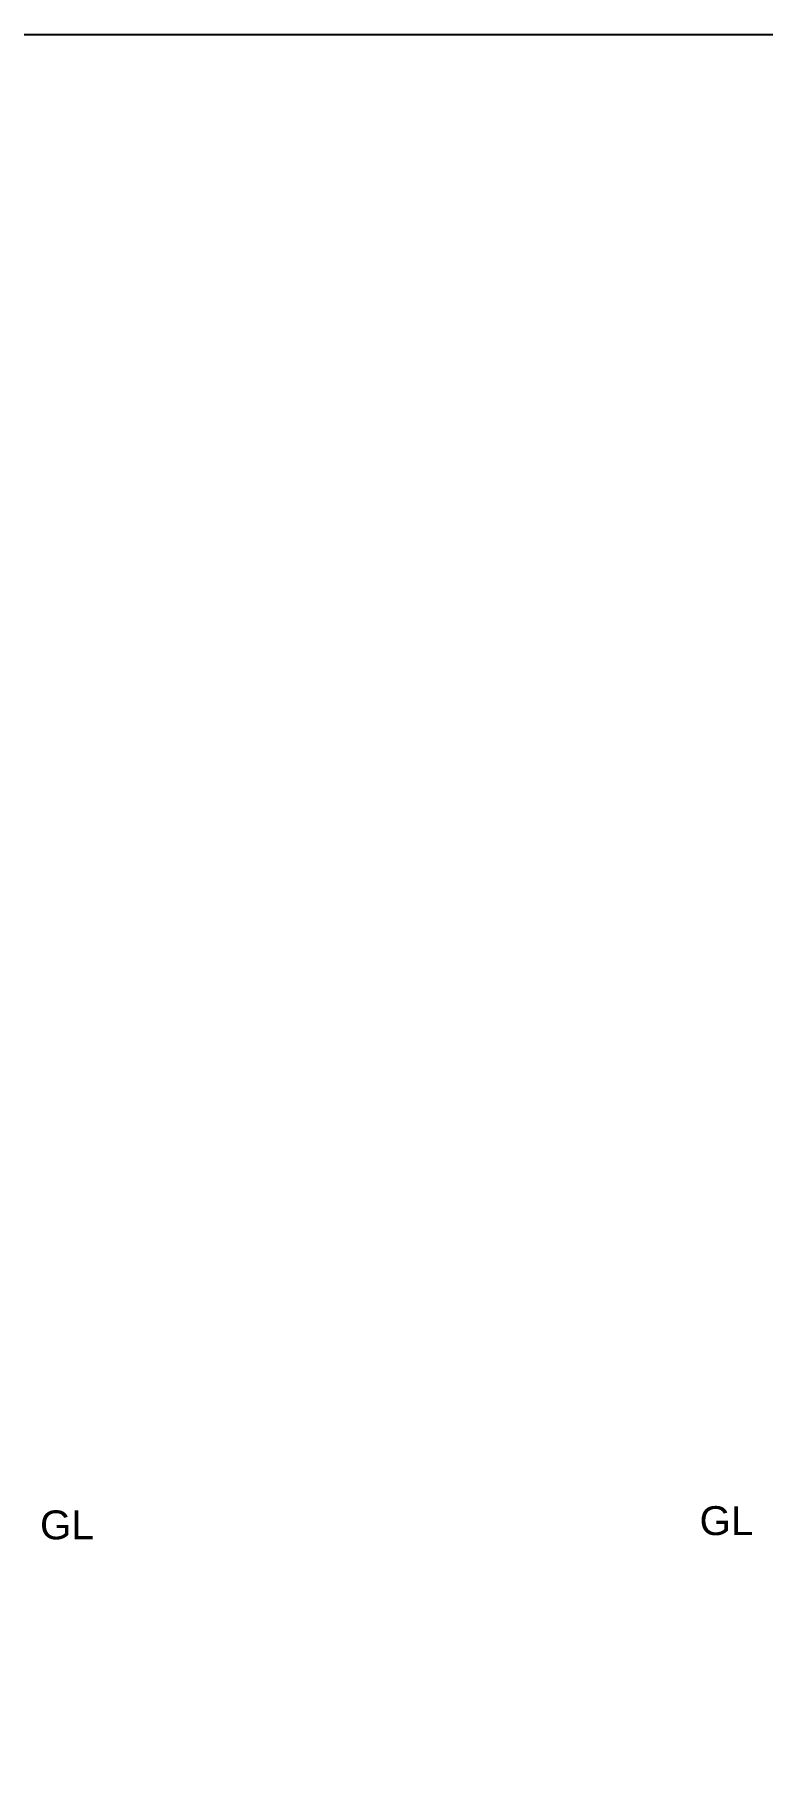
# Model space of a CAD drawing. Header units: inches. Extents: x 13 to 70.9, y 5.3 to 44.5.
# Drawn here: x 31.27 to 36.31, y 32.56 to 44.52 of the extents above; entities that cross this region are included whole.
import ezdxf

# ---------------------------------------------------------------- set-up
doc = ezdxf.new("R2010")
doc.units = ezdxf.units.IN
doc.header["$MEASUREMENT"] = 0
doc.styles.get("Standard").update_dxf_attribs({"font": 'arial.ttf'})

msp = doc.modelspace()

# ---------------------------------------------------------------- hatches: boundary and pattern name
h = msp.add_hatch()
h.set_pattern_fill('AR-CONC', color=256)
h.set_pattern_definition([(49.99999999999999, (7.747546674362894, 18.70634561249477), (7.172601826007535, -0.6275213498259511), [0.75, -8.25]), (355, (7.747546674362894, 18.70634561249477), (-1.38751333613, 7.521921337000118), [0.6, -6.6]), (100.45144446, (8.345263484362889, 18.65405217249477), (5.78508846727112, 6.894399909686294), [0.6374019199999998, -7.011421119999999]), (46.18420000000001, (7.747546674362894, 20.70634561249477), (10.67241330671572, -1.655192807930765), [1.125, -12.375]), (96.63563548999991, (8.636914124362889, 20.56841254249477), (9.346619456742284, 9.741186007745505), [0.9561034199999988, -10.51713759999998]), (351.1841639899999, (7.747546674362894, 20.70634561249477), (9.346619450547731, 9.741186002699902), [0.9, -9.90000001]), (21, (8.747546674362894, 20.20634561249477), (5.969070521184617, -4.026188906653388), [0.75, -8.25]), (326.0000000000001, (8.747546674362894, 20.20634561249477), (2.433153319215817, 7.25150045046853), [0.6, -6.6]), (71.45144474, (9.244969214362897, 19.87082987249477), (8.402223767299711, 3.225311528063538), [0.6374019000000001, -7.01142112]), (37.50000000000001, (7.747546674362894, 18.70634561249477), (0.1215985531729067, 3.328938538313115), [0, -6.52, 0, -6.7, 0, -6.625]), (7.499999999999999, (7.747546674362894, 18.70634561249477), (2.630695374421486, 3.944117118823602), [0, -3.82, 0, -6.37, 0, -2.525]), (327.5, (5.51754667436289, 18.70634561249477), (5.338224361724091, -0.225548717343798), [0, -2.5, 0, -7.8, 0, -10.35]), (317.5, (4.51754667436289, 18.70634561249477), (5.831861693423862, 1.001049823323176), [0, -3.25, 0, -5.18, 0, -7.35])])
h.paths.add_polyline_path([(29.48955145152868, 34.24656737977398), (29.48955145152868, 34.84656737977397), (18.78955145152869, 34.84656737977397), (18.78955145152869, 34.24656737977398)])
h.paths.add_polyline_path([(43.71703591409837, 40.39656737977398), (43.71703591409837, 40.54656737977396), (36.32176017230023, 40.54656737977398), (36.32176017230023, 40.39656737977398)])
h.paths.add_polyline_path([(38.9045359140984, 37.99656737977398), (32.66703591409842, 37.99656737977398), (32.66703591409842, 37.84656737977397), (38.9045359140984, 37.84656737977397)])

# ---------------------------------------------------------------- linework, layer by layer
at = {"color": 0}
msp.add_lwpolyline([(13.02539597462848, 44.51925968327424), (70.85894979993029, 44.51925968327424), (70.85894979993029, 5.296357297685887), (13.02539597462848, 5.296357297685887)], close=True, dxfattribs=at)

# ---------------------------------------------------------------- texts
at = {"char_height": 0.2, "attachment_point": 1}
for insert in [(35.87062976136858, 34.3316414319734), (31.30833149462839, 34.30237376494807)]:
    msp.add_mtext_dynamic_manual_height_columns('GL', width=1.142926995056769, gutter_width=1, heights=[0], dxfattribs=dict(at, insert=insert))

doc.saveas('drawing.dxf')
